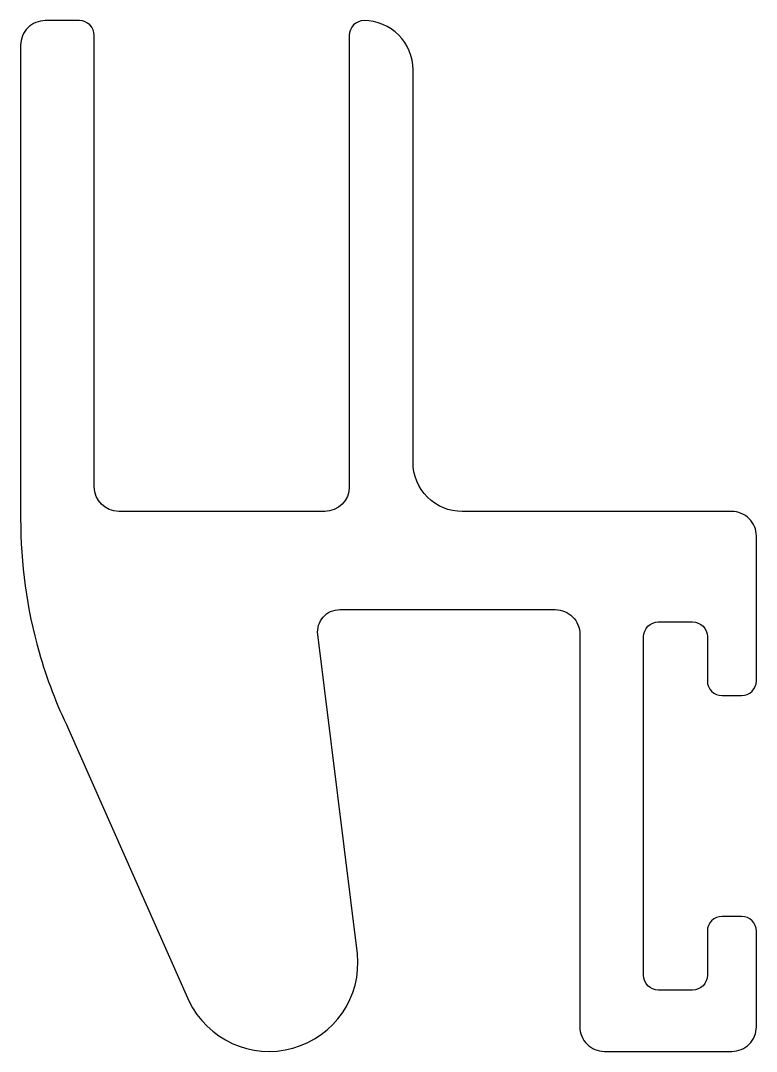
# Model space of a CAD drawing. Extents: x 1426.7 to 1441.6, y -8.2 to 12.7.
import ezdxf

# ---------------------------------------------------------------- set-up
doc = ezdxf.new("R2010")
doc.units = 0
doc.header["$LTSCALE"] = 15
doc.layers.get('0').update_dxf_attribs({"linetype": 'CONTINUOUS'})

msp = doc.modelspace()

# ---------------------------------------------------------------- linework, layer by layer
at = {"ltscale": 0.137209}
msp.add_lwpolyline([(1427.652, -1.672), (1430.097, -7.19, 0.839575), (1433.529, -6.238), (1432.72, 0.255, -0.450994), (1433.167, 0.761), (1437.551, 0.761, -0.414214), (1438.051, 0.261), (1438.051, -7.72, 0.414214), (1438.551, -8.22), (1441.143, -8.22, 0.414214), (1441.643, -7.72), (1441.643, -5.776, 0.414213), (1441.343, -5.476), (1440.945, -5.476, 0.414214), (1440.645, -5.776), (1440.645, -6.673, -0.414214), (1440.345, -6.973), (1439.648, -6.973, -0.414213), (1439.348, -6.673), (1439.348, 0.211, -0.414214), (1439.648, 0.511), (1440.345, 0.511, -0.414213), (1440.645, 0.211), (1440.645, -0.686, 0.414213), (1440.945, -0.986), (1441.343, -0.986, 0.414214), (1441.643, -0.686), (1441.643, 2.256, 0.414214), (1441.143, 2.756), (1435.658, 2.756, -0.414214), (1434.658, 3.756), (1434.658, 11.737, 0.414862), (1433.661, 12.735, 0.414478), (1433.361, 12.435), (1433.361, 3.256, -0.414213), (1432.861, 2.756), (1428.672, 2.756, -0.414213), (1428.172, 3.256), (1428.172, 12.435, 0.414214), (1427.872, 12.735), (1427.523, 12.735), (1427.175, 12.735, 0.414214), (1426.675, 12.235), (1426.675, 2.615, 0.070373), (1427.052, -0.104, 0.044684), (1427.652, -1.672)], format="xyb", dxfattribs=at)

doc.saveas('drawing.dxf')
